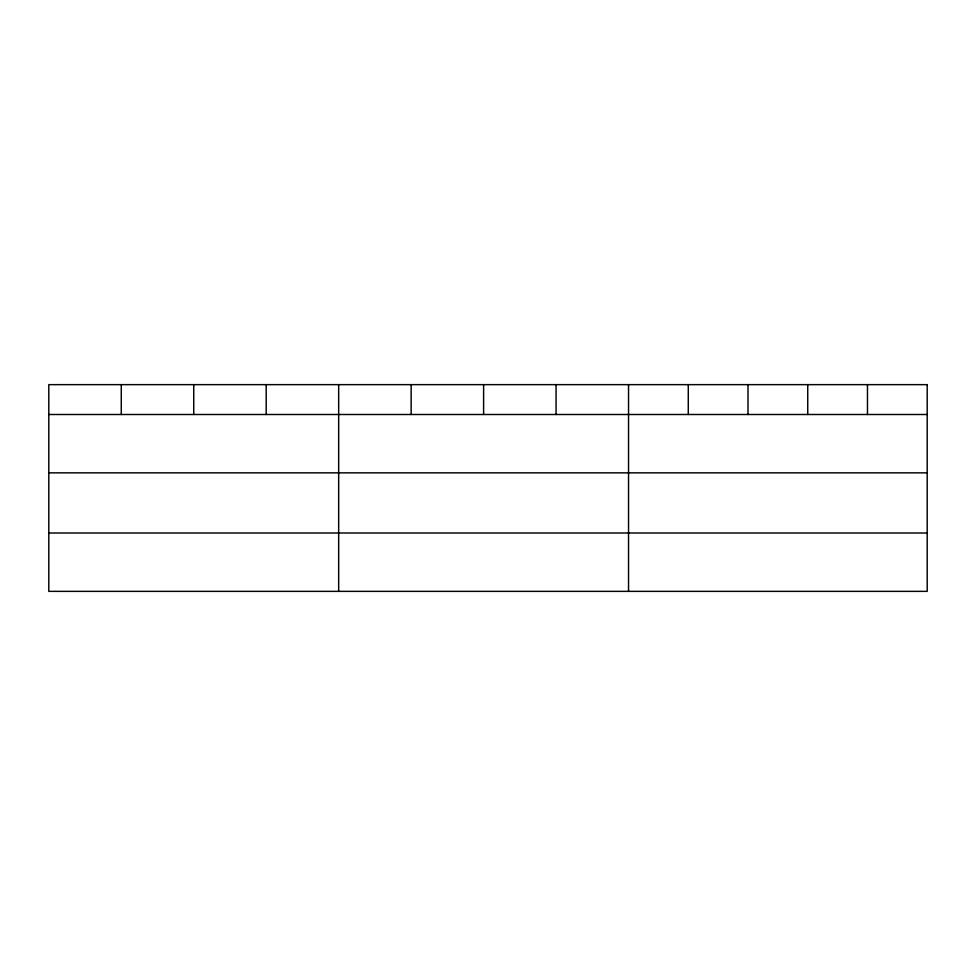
<?xml version="1.0" encoding="UTF-8"?>
<svg xmlns="http://www.w3.org/2000/svg" width="976" height="976" viewBox="0 0 976 976"><rect width="100%" height="100%" fill="white"/><g stroke="black" fill="none" stroke-linecap="round" stroke-linejoin="round"><path stroke-width="1.46" d="M48.8 414.495L927.2 414.495M48.8 472.86L927.2 472.86M48.8 532.994L927.2 532.994M867.469 384.642L867.469 414.495M807.738 384.642L807.738 414.495M748.006 384.642L748.006 414.495M688.275 384.642L688.275 414.495M628.544 384.642L628.544 591.358M556.076 384.642L556.076 414.495M483.608 384.642L483.608 414.495M411.14 384.642L411.14 414.495M338.672 384.642L338.672 591.358M266.204 384.642L266.204 414.495M193.736 384.642L193.736 414.495M121.268 384.642L121.268 414.495M927.2 384.642L48.8 384.642L48.8 591.358L927.2 591.358L927.2 384.642"/></g></svg>
